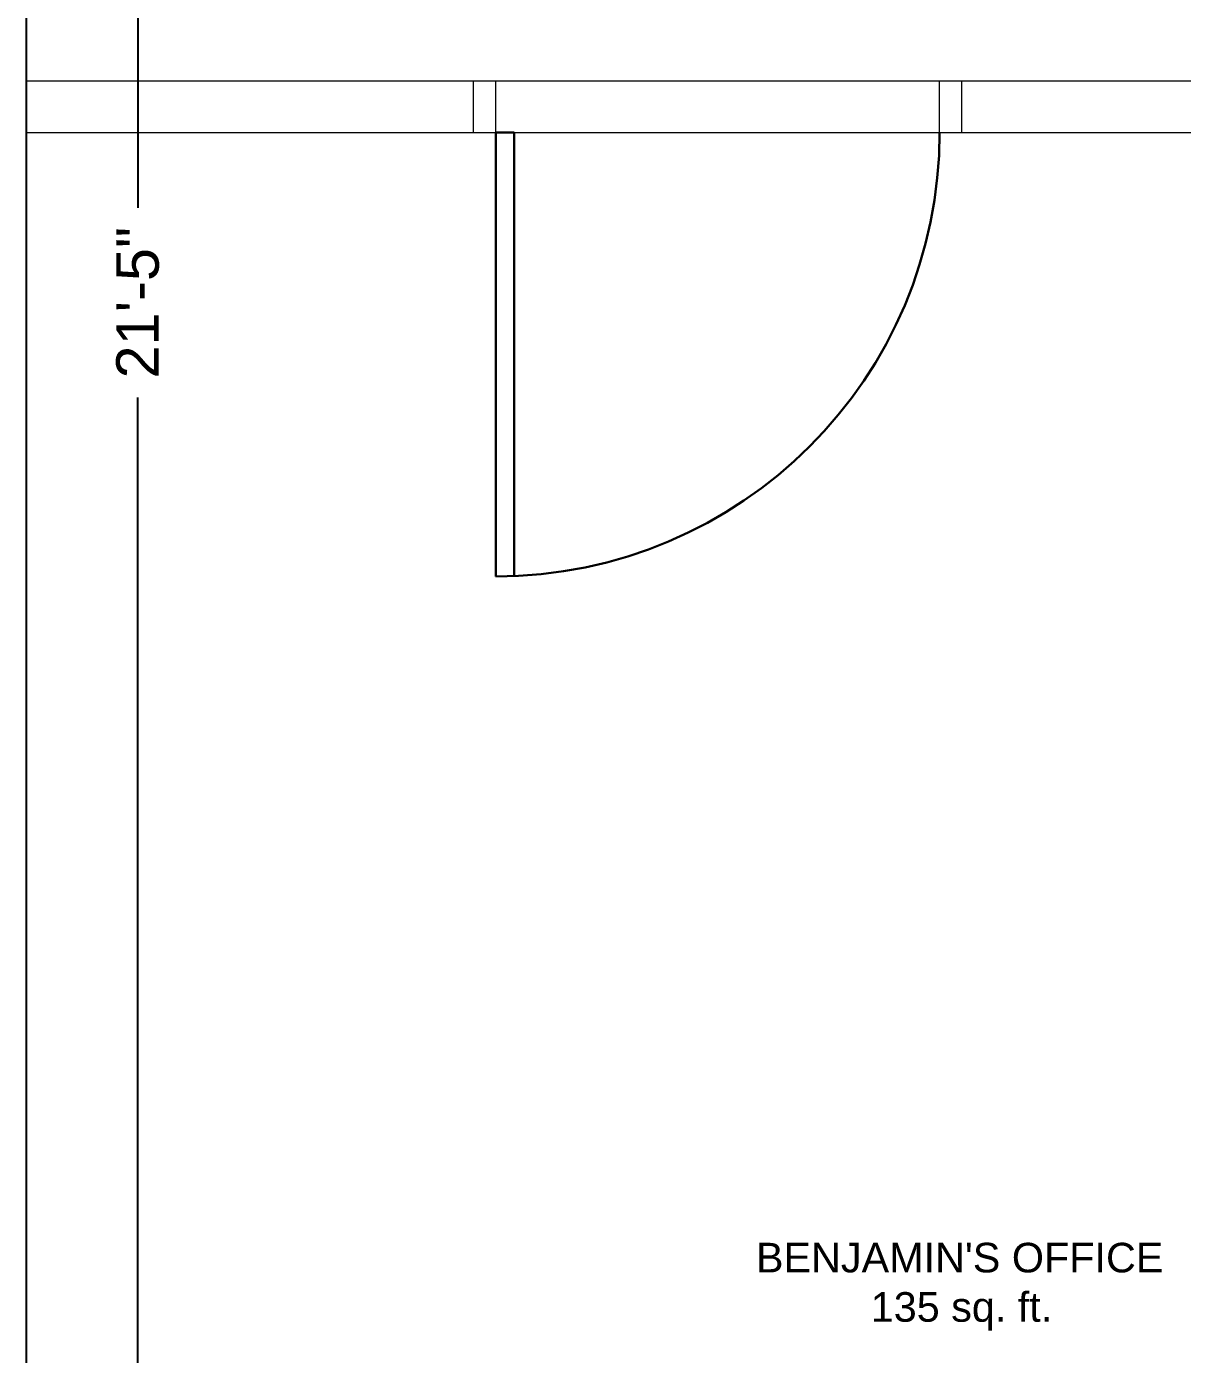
# Model space of a CAD drawing. Header units: inches. Extents: x -467 to 16, y 495 to 1144.
# Drawn here: x -268.1 to -189.9, y 872.2 to 961.9 of the extents above; entities that cross this region are included whole.
import ezdxf

# ---------------------------------------------------------------- set-up
doc = ezdxf.new("R2010")
doc.units = ezdxf.units.IN
doc.header["$MEASUREMENT"] = 0
doc.layers.get('0').update_dxf_attribs({"color": 1, "lineweight": 9})
doc.layers.add('A101-Dimensions', color=7, linetype='Continuous', lineweight=9)
doc.layers.add('A101-Floorplan-1st-floor', color=7, linetype='Continuous', lineweight=9)
doc.styles.add('Annotative', font='Arial.ttf')
doc.styles.get("Standard").update_dxf_attribs({"font": 'Arial.ttf', "height": 3})
doc.dimstyles.new('Annotative', dxfattribs={"dimtxt": 0.18, "dimasz": 0.18, "dimexe": 0.18, "dimexo": 0.0625, "dimgap": 0.09, "dimtad": 0, "dimtih": 1, "dimtoh": 1, "dimdec": 4, "dimzin": 0, "dimdsep": 46, "dimlunit": 4, "dimtxsty": 'Annotative', "dimblk": 'ARCHTICK', "dimblk1": 'ARCHTICK', "dimblk2": 'ARCHTICK', "dimcen": 0.09, "dimadec": 0, "dimazin": 0, "dimtfac": 1, "dimtdec": 4, "dimtofl": 0, "dimtmove": 0, "dimatfit": 3, "dimldrblk": 'ARCHTICK', "dimfxl": 1, "dimtolj": 1, "dimtzin": 0, "dimarcsym": 0})

# ---------------------------------------------------------------- blocks, each defined once
blk = doc.blocks.new('_ArchTick')
at = {"color": 0, "linetype": 'ByBlock', "lineweight": 30, "const_width": 0.15}
blk.add_lwpolyline([(-0.5, -0.5), (0.5, 0.5)], dxfattribs=at)
blk = doc.blocks.new('*D511')
at = {"layer": 'A101-Dimensions', "color": 0, "lineweight": -2, "transparency": 16777216}
for p, q in [((-267.068, 1071.75), (-257.67, 1071.75)), ((-260.55, 1071.75), (-260.55, 949.658)), ((-260.55, 814.743), (-260.55, 936.835)), ((-267.068, 814.743), (-257.67, 814.743))]:
    blk.add_line(p, q, dxfattribs=at)
at = {"layer": 'A101-Dimensions', "color": 0, "lineweight": -2, "transparency": 16777216, "xscale": 2.88, "yscale": 2.88, "zscale": 2.88}
for p, rotation in [((-260.55, 1071.75), 90), ((-260.55, 814.743), 270)]:
    blk.add_blockref('_ArchTick', p, dxfattribs=dict(at, rotation=rotation))
at = {"layer": 'A101-Dimensions', "color": 0, "lineweight": 5, "transparency": 16777216, "insert": (-260.55, 943.246), "char_height": 2.88, "attachment_point": 5, "rotation": 90, "style": 'Annotative'}
blk.add_mtext('\\A1;21\'-5"', dxfattribs=at)
blk = doc.blocks.new('garage-door-exit-to-trailer')
at = {"layer": 'A101-Floorplan-1st-floor', "lineweight": 30}
for p, q in [((0, 0), (0, -29.996)), ((1.25, 0), (0, 0)), ((1.25, 0), (1.25, -29.97))]:
    blk.add_line(p, q, dxfattribs=at)
blk.add_arc((0, 0), 29.996, 270, 0, dxfattribs=at)

msp = doc.modelspace()

# ---------------------------------------------------------------- linework, layer by layer
at = {"layer": 'A101-Floorplan-1st-floor', "lineweight": 5}
for p, q in [((-268.06809, 958.24286), (-125.81809, 958.24286)), ((-237.85074, 954.74286), (-237.85074, 958.24286)), ((-236.35074, 954.74286), (-236.35074, 958.24286)), ((-206.35474, 954.74286), (-206.35474, 958.24286)), ((-204.85474, 954.74286), (-204.85474, 958.24286))]:
    msp.add_line(p, q, dxfattribs=at)
at = {"layer": 'A101-Floorplan-1st-floor', "lineweight": -3}
msp.add_lwpolyline([(-129.31809, 851.49979), (-129.31809, 814.74286), (-268.06809, 814.74286), (-268.06809, 1071.74979), (-24.88599, 1071.74979), (-24.88599, 849.59354), (-129.31809, 849.59354)], dxfattribs=at)
at = {"layer": 'A101-Floorplan-1st-floor', "lineweight": 5}
msp.add_lwpolyline([(-129.31809, 954.74286), (-129.31809, 814.74286), (-268.06809, 814.74286), (-268.06809, 954.74286)], close=True, dxfattribs=at)

# ---------------------------------------------------------------- block references
at = {"lineweight": -3}
msp.add_blockref('garage-door-exit-to-trailer', (-236.35074, 954.74286), dxfattribs=at)

# ---------------------------------------------------------------- texts
at = {"layer": 'A101-Floorplan-1st-floor', "lineweight": 5, "insert": (-218.77044, 879.71395), "char_height": 2, "width": 29.9194828, "attachment_point": 1}
msp.add_mtext("BENJAMIN'S OFFICE\\P          135 sq. ft.", dxfattribs=at)

# ---------------------------------------------------------------- dimensions: what is measured, and where the dimension line sits
at = {"layer": 'A101-Dimensions', "lineweight": 5}
dim = msp.add_linear_dim(base=(-260.54981, 814.74286), p1=(-268.06809, 1071.74979), p2=(-268.06809, 814.74286), angle=90, dimstyle='Annotative', dxfattribs=at)
dim.commit()
dim.dimension.update_dxf_attribs({"geometry": '*D511', "text_midpoint": (-260.54981, 943.24633)})

doc.saveas('drawing.dxf')
